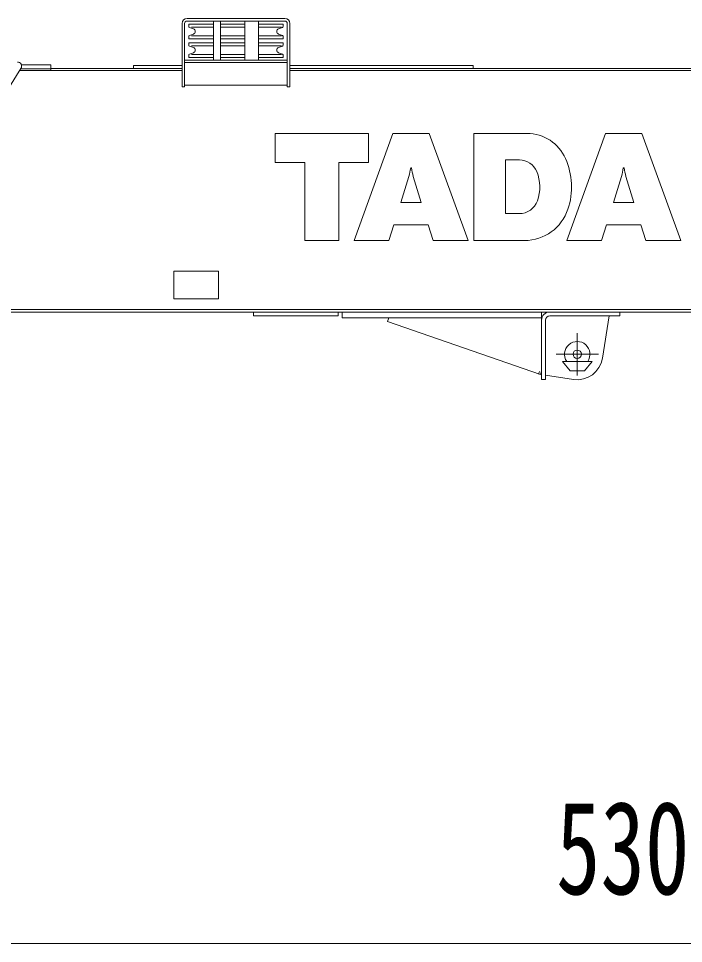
# Model space of a CAD drawing. Units: millimetres, scale not verified. Extents: x -25692 to 24490, y -16109 to 16085.
# Drawn here: x -23141 to -21575, y 1144 to 3323 of the extents above; entities that cross this region are included whole.
import ezdxf
from ezdxf.enums import TextEntityAlignment as Align

# ---------------------------------------------------------------- set-up
doc = ezdxf.new("R2010")
doc.units = ezdxf.units.MM
doc.header["$LTSCALE"] = 40
doc.header["$PDMODE"] = 32
doc.header["$PDSIZE"] = 20
doc.layers.add('0-0_0', color=7, linetype='Continuous', lineweight=18)
doc.styles.add('ＭＳ ゴシック', font='')
doc.styles.get('ＭＳ ゴシック').set_extended_font_data('MS Gothic')

# ---------------------------------------------------------------- blocks, each defined once
blk = doc.blocks.new('D0')
at = {"layer": '0-0_0'}
blk.add_line((21558, 31810.94), (26849.6, 31810.94), dxfattribs=at)
at = {"layer": '0-0_0', "style": 'ＭＳ ゴシック', "width": 0.7}
blk.add_text('5300', height=219.9, dxfattribs=at).set_placement((23853.8, 31860.94), align=Align.BOTTOM_LEFT)

msp = doc.modelspace()

# ---------------------------------------------------------------- linework, layer by layer
at = {"layer": '0-0_0', "color": 5}
for p, q in [((-22744.11, 3323.49), (-22514.11, 3323.49)), ((-22744.11, 3317.49), (-22514.11, 3317.49)), ((-22681.81, 3317.49), (-22681.81, 3225.49)), ((-22665.81, 3225.49), (-22665.81, 3317.49)), ((-22608.11, 3225.49), (-22608.11, 3317.49)), ((-22576.11, 3225.49), (-22576.11, 3317.49)), ((-22756.11, 3162.49), (-22756.11, 3311.49)), ((-22750.11, 3162.49), (-22750.11, 3311.49)), ((-22740.11, 3304.39), (-22740.11, 3310.49)), ((-22681.81, 3310.49), (-22740.11, 3310.49)), ((-22729.41, 3299.09), (-22738.81, 3302.49)), ((-22681.81, 3302.99), (-22733.81, 3302.99)), ((-22608.11, 3310.49), (-22665.81, 3310.49)), ((-22608.11, 3302.99), (-22665.81, 3302.99)), ((-22518.11, 3310.49), (-22576.11, 3310.49)), ((-22521.41, 3302.99), (-22576.11, 3302.99)), ((-22528.81, 3299.09), (-22519.41, 3302.49)), ((-22518.11, 3304.39), (-22518.11, 3310.49)), ((-22508.11, 3311.49), (-22508.11, 3162.49)), ((-22502.11, 3311.49), (-22502.11, 3162.49)), ((-22740.11, 3275.49), (-22740.11, 3281.59)), ((-22681.81, 3275.49), (-22740.11, 3275.49)), ((-22738.81, 3283.39), (-22729.41, 3286.89)), ((-22681.81, 3282.99), (-22733.81, 3282.99)), ((-22608.11, 3282.99), (-22665.81, 3282.99)), ((-22608.11, 3275.49), (-22665.81, 3275.49)), ((-22521.41, 3282.99), (-22576.11, 3282.99)), ((-22518.11, 3275.49), (-22576.11, 3275.49)), ((-22519.41, 3283.39), (-22528.81, 3286.89)), ((-22518.11, 3275.49), (-22518.11, 3281.59)), ((-22740.11, 3260.39), (-22740.11, 3266.49)), ((-22681.81, 3266.49), (-22740.11, 3266.49)), ((-22729.41, 3255.09), (-22738.81, 3258.49)), ((-22681.81, 3258.99), (-22733.81, 3258.99)), ((-22608.11, 3266.49), (-22665.81, 3266.49)), ((-22608.11, 3258.99), (-22665.81, 3258.99)), ((-22518.11, 3266.49), (-22576.11, 3266.49)), ((-22521.41, 3258.99), (-22576.11, 3258.99)), ((-22528.81, 3255.09), (-22519.41, 3258.49)), ((-22518.11, 3260.39), (-22518.11, 3266.49)), ((-22750.11, 3225.49), (-22508.11, 3225.49)), ((-22740.11, 3231.49), (-22740.11, 3237.59)), ((-22681.81, 3231.49), (-22740.11, 3231.49)), ((-22738.81, 3239.39), (-22729.41, 3242.89)), ((-22681.81, 3238.99), (-22733.81, 3238.99)), ((-22608.11, 3238.99), (-22665.81, 3238.99)), ((-22608.11, 3231.49), (-22665.81, 3231.49)), ((-22607.11, 3225.49), (-22577.11, 3225.49)), ((-22521.41, 3238.99), (-22576.11, 3238.99)), ((-22518.11, 3231.49), (-22576.11, 3231.49)), ((-22519.41, 3239.39), (-22528.81, 3242.89)), ((-22518.11, 3231.49), (-22518.11, 3237.59)), ((-23517.11, 2592.69), (-23135.61, 3205.69)), ((-23136.01, 3204.99), (-23065.11, 3204.99)), ((-23134.51, 3213.99), (-23065.11, 3213.99)), ((-23065.11, 3213.99), (-23065.11, 3200.99)), ((-23065.11, 3205.49), (-22756.11, 3205.49)), ((-22870.11, 3212.49), (-22756.11, 3212.49)), ((-22870.11, 3212.49), (-22870.11, 3205.49)), ((-22750.11, 3219.49), (-22508.11, 3219.49)), ((-22502.11, 3212.49), (-22070.11, 3212.49)), ((-22502.11, 3205.49), (-19307.51, 3205.49)), ((-22070.11, 3212.49), (-22070.11, 3205.49)), ((-23138.51, 3200.99), (-22756.11, 3200.99)), ((-22502.11, 3200.99), (-19317.31, 3200.99)), ((-22756.11, 3162.49), (-22750.11, 3162.49)), ((-22750.11, 3166.49), (-22508.11, 3166.49)), ((-22502.11, 3162.49), (-22508.11, 3162.49)), ((-22775.11, 2727.99), (-22775.11, 2662.99)), ((-22775.11, 2727.99), (-22670.11, 2727.99)), ((-22670.11, 2727.99), (-22670.11, 2662.99)), ((-22775.11, 2662.99), (-22670.11, 2662.99)), ((-23488.91, 2637.99), (-19055.11, 2637.99)), ((-23492.71, 2631.99), (-19055.01, 2631.99)), ((-22388.11, 2631.99), (-22388.11, 2622.99)), ((-22379.11, 2631.99), (-22379.11, 2617.99)), ((-22379.11, 2617.99), (-21909.11, 2617.99)), ((-22272.01, 2609.49), (-22269.11, 2617.99)), ((-21909.11, 2631.99), (-21909.11, 2472.99)), ((-21890.11, 2622.99), (-21725.11, 2622.99)), ((-21765.81, 2523.09), (-21750.11, 2622.99)), ((-21725.11, 2631.99), (-21725.11, 2622.99)), ((-22272.01, 2609.49), (-21912.01, 2484.49)), ((-21900.11, 2612.99), (-21900.11, 2472.99)), ((-21825.11, 2582.49), (-21825.11, 2482.49)), ((-21875.11, 2532.49), (-21775.11, 2532.49)), ((-21860.11, 2515.49), (-21790.11, 2515.49)), ((-21860.01, 2515.49), (-21842.01, 2493.49)), ((-21808.11, 2493.49), (-21790.11, 2515.49)), ((-21914.11, 2491.99), (-21916.51, 2485.39)), ((-21912.01, 2484.49), (-21909.11, 2492.99)), ((-21842.11, 2493.49), (-21808.11, 2493.49)), ((-21900.11, 2472.99), (-21909.11, 2472.99)), ((-21833.91, 2473.09), (-21900.11, 2482.99))]:
    msp.add_line(p, q, dxfattribs=at)
at = {"layer": '0-0_0'}
for p, q in [((-22537.04, 3052.51), (-22316.72, 3052.51)), ((-22259.69, 3052.51), (-22350.88, 2800.51)), ((-22316.72, 3052.51), (-22316.72, 2984.11)), ((-22259.69, 3052.51), (-22173.58, 3052.51)), ((-22173.58, 3052.51), (-22082.39, 2800.51)), ((-22069.07, 3052.51), (-21943.18, 3052.51)), ((-22069.07, 3052.51), (-22069.07, 2800.51)), ((-21850.01, 2800.51), (-21758.82, 3052.51)), ((-21758.82, 3052.51), (-21672.75, 3052.51)), ((-21672.75, 3052.51), (-21581.52, 2800.51)), ((-21994.41, 2990.45), (-21961.54, 2990.45)), ((-21994.41, 2990.45), (-21994.41, 2863.8)), ((-22466.73, 2984.11), (-22466.73, 2800.51)), ((-22386.95, 2984.11), (-22316.72, 2984.11)), ((-22386.95, 2984.11), (-22386.95, 2800.51)), ((-22217.5, 2971.47), (-22215.74, 2971.47)), ((-21716.63, 2971.47), (-21714.94, 2971.47)), ((-22222, 2951.49), (-22240.86, 2890.4)), ((-22211.27, 2951.49), (-22192.48, 2890.4)), ((-21721.13, 2951.49), (-21739.96, 2890.4)), ((-21710.4, 2951.49), (-21691.58, 2890.4)), ((-22240.86, 2890.4), (-22192.48, 2890.4)), ((-21739.96, 2890.4), (-21691.58, 2890.4)), ((-21994.41, 2863.8), (-21961.9, 2863.8)), ((-22257.24, 2837.23), (-22268.58, 2800.51)), ((-22257.24, 2837.23), (-22176.03, 2837.23)), ((-22176.03, 2837.23), (-22164.76, 2800.51)), ((-21756.41, 2837.23), (-21767.68, 2800.51)), ((-21756.41, 2837.23), (-21675.16, 2837.23)), ((-21675.16, 2837.23), (-21663.86, 2800.51)), ((-22466.73, 2800.51), (-22386.95, 2800.51)), ((-22350.88, 2800.51), (-22268.58, 2800.51)), ((-22164.76, 2800.51), (-22082.39, 2800.51)), ((-22069.07, 2800.51), (-21949.23, 2800.51)), ((-21850.01, 2800.51), (-21767.68, 2800.51)), ((-21663.86, 2800.51), (-21581.52, 2800.51))]:
    msp.add_line(p, q, dxfattribs=at)
msp.add_lwpolyline([(-22537.04, 3052.51), (-22537.04, 2984.11), (-22466.73, 2984.11)], dxfattribs=at)
at = {"layer": '0-0_0', "color": 5}
msp.add_lwpolyline([(-22588.11, 2631.99), (-22588.11, 2622.99), (-22388.11, 2622.99)], dxfattribs=at)
for centre, radius, start, end in [((-22744.11, 3311.49), 12, 90, 180), ((-22744.11, 3311.49), 6, 90, 180), ((-22514.11, 3311.49), 12, 0, 90), ((-22514.11, 3311.49), 6, 0, 90), ((-22738.11, 3304.39), 2, 180, 250), ((-22731.61, 3292.99), 6.5, 290, 70), ((-22526.61, 3292.99), 6.5, 110, 250), ((-22520.11, 3304.39), 2, 290, 360), ((-22738.11, 3281.59), 2, 110, 180), ((-22520.11, 3281.59), 2, 360, 70), ((-22738.11, 3260.39), 2, 180, 250), ((-22731.61, 3248.99), 6.5, 290, 70), ((-22526.61, 3248.99), 6.5, 110, 250), ((-22520.11, 3260.39), 2, 290, 360), ((-22738.11, 3237.59), 2, 110, 180), ((-22520.11, 3237.59), 2, 360, 70), ((-23144.01, 3210.99), 10, 328.1005, 90), ((-21890.11, 2612.99), 19, 90, 180), ((-21890.11, 2612.99), 10, 90, 180), ((-21825.11, 2532.49), 30, 325.4821, 214.518), ((-21825.11, 2532.49), 60, 261.5359, 351.04292)]:
    msp.add_arc(centre, radius, start, end, dxfattribs=at)
at = {"layer": '0-0_0'}
for centre, radius, start, end in [((-21943.18, 2953.73), 98.78, 23.9328, 90), ((-21961.54, 2946.09), 44.32, 22.2133, 90), ((-22004.52, 2926.51), 165.9, 341.626, 23.9327), ((-22348.36, 2990.45), 132.21, 342.867, 351.73902), ((-22084.95, 2990.45), 132.21, 188.261, 197.133), ((-21847.49, 2990.45), 132.21, 342.867, 351.73902), ((-21584.08, 2990.45), 132.21, 188.261, 197.133), ((-22009.6, 2926.51), 96.25, 340.276, 22.213), ((-21961.9, 2909.41), 45.59, 270, 340.276), ((-21949.23, 2908.15), 107.64, 270, 341.626)]:
    msp.add_arc(centre, radius, start, end, dxfattribs=at)
at = {"layer": '0-0_0', "color": 1}
msp.add_point((-21825.11, 2532.49), dxfattribs=at)

# ---------------------------------------------------------------- block references
at = {"layer": '0-0_0'}
msp.add_blockref('D0', (-45728.91, -30666.61), dxfattribs=at)

doc.saveas('drawing.dxf')
